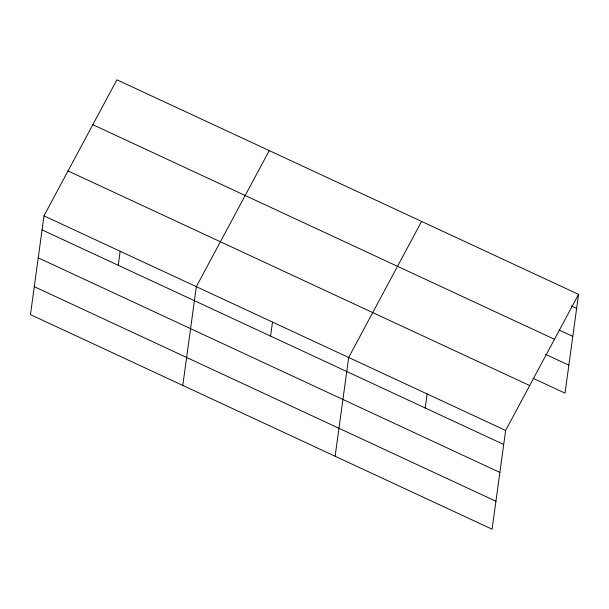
<?xml version="1.0" encoding="UTF-8"?>
<svg xmlns="http://www.w3.org/2000/svg" width="609" height="609" viewBox="0 0 609 609"><rect width="100%" height="100%" fill="white"/><g stroke="black" fill="none" stroke-linecap="round" stroke-linejoin="round"><path stroke-width="0.91" d="M43.977 215.845L30.45 314.617L492.095 529.213L505.63 430.449L578.55 294.383L116.905 79.787L43.977 215.845L505.63 430.449M118.23 265.28L120.148 251.258M182.791 385.436L196.326 286.664L269.247 150.606M270.571 336.099L272.497 322.07M335.14 456.255L348.668 357.483L421.588 221.425M425.227 407.992L427.145 393.962M578.55 294.383L565.023 393.155L533.111 378.318M571.455 306.007L576.632 308.413M559.001 329.964L572.795 336.374M92.834 124.685L554.487 339.289M545.565 354.362L568.852 365.187M68.041 170.946L529.693 385.55M42.059 229.875L503.704 444.471M38.23 257.835L499.875 472.439M34.279 286.649L495.932 501.253"/></g></svg>
